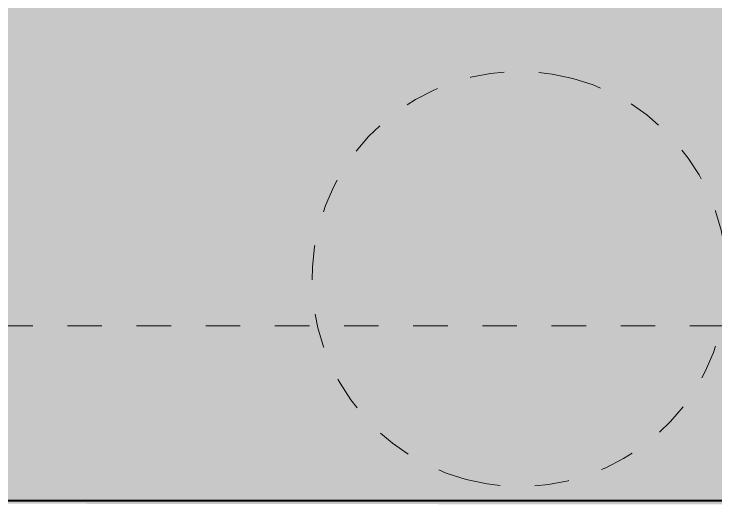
# Model space of a CAD drawing. Header units: metres. Extents: x -354 to -91, y 3 to 562.
# Drawn here: x -254.43 to -252.4, y 544.612 to 546.02 of the extents above; entities that cross this region are included whole.
import ezdxf

# ---------------------------------------------------------------- set-up
doc = ezdxf.new("R2010")
doc.units = ezdxf.units.M
doc.linetypes.add('JacobsDash', pattern=[0.0045, 0.003, -0.0015])
doc.linetypes.add('JacobsGridLine', pattern=[0.0145, 0.01, -0.001, 0.0025, -0.001])
for name, color, linetype, lineweight in [('S-BEAM', 7, 'Continuous', 40), ('S-FNDN-HDLN', 7, 'JacobsDash', 15), ('S-GRID', 7, 'Continuous', 9)]:
    doc.layers.add(name, color=color, linetype=linetype, lineweight=lineweight)

msp = doc.modelspace()

# ---------------------------------------------------------------- hatches: boundary and pattern name
at = {"layer": 'S-BEAM', "true_color": 0xc0c0c0}
h = msp.add_hatch(color=9, dxfattribs=at)
h.paths.add_polyline_path([(-262.595, 544.6136), (-257.3212, 544.6136), (-257.0704, 546.0536), (-262.67, 546.0536), (-262.67, 544.6136)])
h.paths.add_polyline_path([(-256.7579, 544.6136), (-249.4714, 544.6136), (-249.4714, 546.0536), (-256.5885, 546.0536), (-256.5094, 546.0398), (-256.7496, 544.6611)])
at = {"layer": 'S-BEAM', "lineweight": 5, "true_color": 0xc0c0c0}
h = msp.add_hatch(color=9, dxfattribs=at)
h.paths.add_polyline_path([(-262.6276, 544.4231), (-262.5948, 544.6116), (-257.3225, 544.6066), (-257.3212, 544.6136), (-262.67, 544.6116), (-262.67, 544.4233)])
h.paths.add_polyline_path([(-249.4714, 544.5991), (-249.4724, 544.6136), (-256.7582, 544.6116), (-256.7592, 544.606), (-249.4714, 544.5991)])

# ---------------------------------------------------------------- linework, layer by layer
at = {"layer": 'S-BEAM'}
msp.add_line((-256.7579, 544.6136), (-249.4714, 544.6136), dxfattribs=at)
at = {"layer": 'S-FNDN-HDLN'}
for start, end in [(75.1169, 255.1169), (255.1169, 75.1169)]:
    msp.add_arc((-252.9681, 545.2536), 0.6, start, end, dxfattribs=at)
at = {"layer": 'S-GRID', "linetype": 'JacobsGridLine', "lineweight": 18}
msp.add_line((-262.6756, 545.1185), (-231.0401, 545.1185), dxfattribs=at)

doc.saveas('drawing.dxf')
